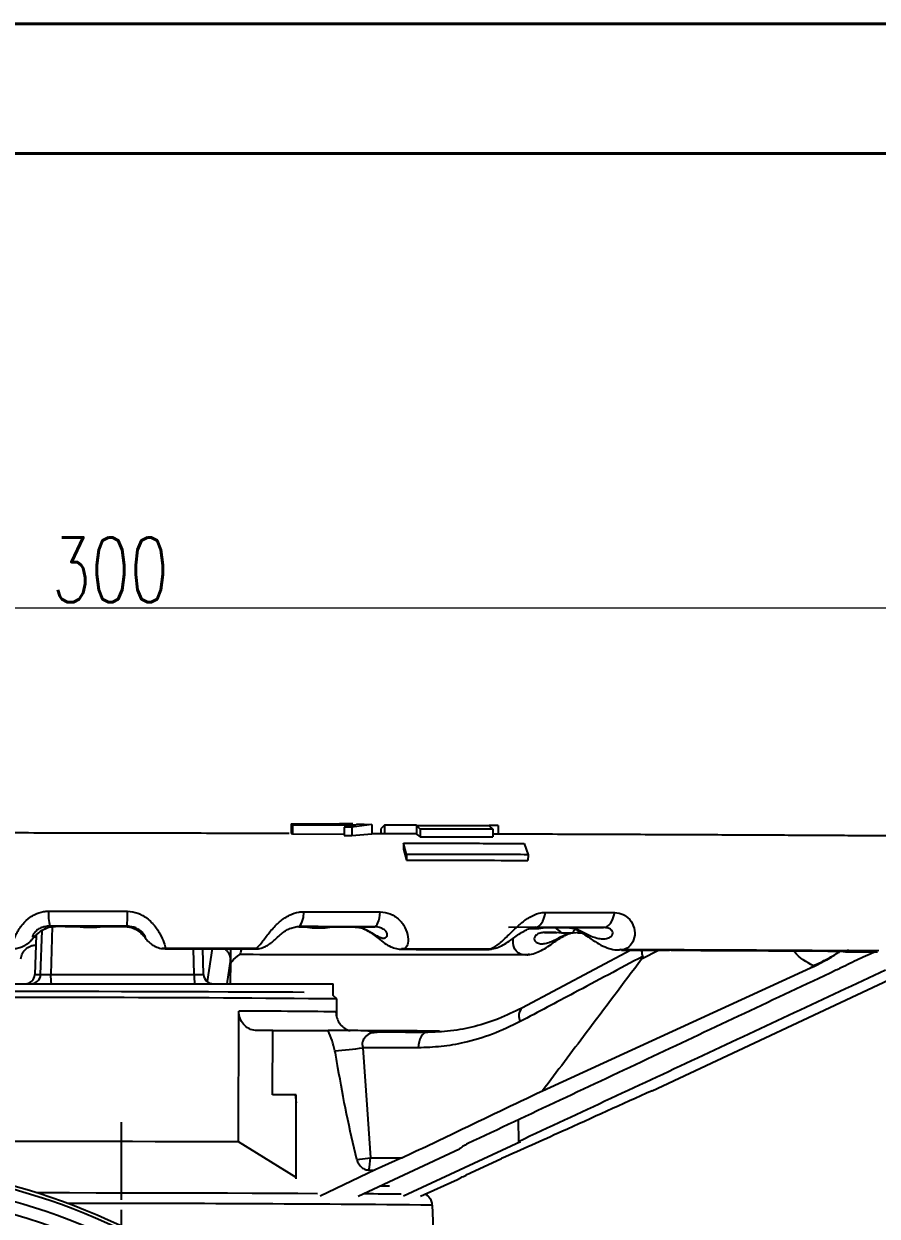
# Model space of a CAD drawing. Header units: millimetres. Extents: x 2462 to 4142, y 835 to 2023.
# Drawn here: x 3054.2 to 3185.8, y 1839.5 to 2023.3 of the extents above; entities that cross this region are included whole.
import ezdxf

# ---------------------------------------------------------------- set-up
doc = ezdxf.new("R2010")
doc.units = ezdxf.units.MM
doc.linetypes.add('AM_ISO08W050', pattern=[18, 12, -1.5, 3, -1.5])
for name, color, linetype, lineweight in [('AM_7', 4, 'AM_ISO08W050', 25), ('标注', 3, 'Continuous', 13), ('粗实线', 7, 'Continuous', 40)]:
    doc.layers.add(name, color=color, linetype=linetype, lineweight=lineweight)
doc.styles.add('SLDTEXTSTYLE1', font='txt.shx', dxfattribs={"width": 0.7, "bigfont": 'gbcbig.shx'})
doc.dimstyles.new('SLDDIMSTYLE12$0', dxfattribs={"dimtxt": 12, "dimasz": 10, "dimexe": 0, "dimexo": 0.0625, "dimgap": 0.875, "dimtad": 1, "dimdec": 1, "dimlfac": 1.8, "dimrnd": 1e-09, "dimzin": 12, "dimdsep": 46, "dimtxsty": 'SLDTEXTSTYLE1', "dimcen": 0.09, "dimdle": 8.16, "dimclrd": 3, "dimclre": 3, "dimadec": 0, "dimazin": 3, "dimtfac": 1, "dimtdec": 1, "dimtofl": 0, "dimtmove": 0, "dimatfit": 3, "dimfxl": 0, "dimfrac": 2, "dimtolj": 1, "dimlwd": 5, "dimlwe": 5, "dimarcsym": 0})

# ---------------------------------------------------------------- blocks, each defined once
blk = doc.blocks.new('*D25')
at = {"layer": 'Defpoints', "color": 0, "transparency": 16777216}
for p in [(3219.05, 1933.25), (2915.99, 1888.01), (3219.05, 1888.01)]:
    blk.add_point(p, dxfattribs=at)
at = {"layer": '标注', "color": 3, "lineweight": 5, "transparency": 16777216}
blk.add_line((2915.99, 1888.08), (2915.99, 1933.25), dxfattribs=at)
at = {"layer": '标注', "color": 3, "linetype": 'Continuous', "lineweight": 5, "transparency": 16777216}
for p, q in [((2925.99, 1933.25), (3209.05, 1933.25)), ((3219.05, 1888.08), (3219.05, 1933.25))]:
    blk.add_line(p, q, dxfattribs=at)
at = {"layer": '标注', "color": 3, "transparency": 16777216}
for points in [[(2925.99, 1934.91), (2925.99, 1931.58), (2915.99, 1933.25)], [(3209.05, 1934.91), (3209.05, 1931.58), (3219.05, 1933.25)]]:
    blk.add_solid(points, dxfattribs=at)
at = {"layer": '标注', "color": 0, "transparency": 16777216, "insert": (3067.52, 1939.12), "char_height": 10, "attachment_point": 5, "style": 'SLDTEXTSTYLE1'}
blk.add_mtext('\\A1;300', dxfattribs=at)
blk = doc.blocks.new('*D26')
at = {"layer": 'Defpoints', "color": 0, "transparency": 16777216}
for p in [(3218.49, 1897.93), (3130.07, 1660.73), (3230.49, 1660.73)]:
    blk.add_point(p, dxfattribs=at)
at = {"layer": '标注', "color": 3, "lineweight": 5, "transparency": 16777216}
blk.add_line((3218.55, 1897.93), (3230.49, 1897.93), dxfattribs=at)
at = {"layer": '标注', "color": 3, "linetype": 'Continuous', "lineweight": 5, "transparency": 16777216}
for p, q in [((3230.49, 1887.93), (3230.49, 1670.73)), ((3130.14, 1660.73), (3230.49, 1660.73))]:
    blk.add_line(p, q, dxfattribs=at)
at = {"layer": '标注', "color": 3, "transparency": 16777216}
for points in [[(3228.82, 1887.93), (3232.15, 1887.93), (3230.49, 1897.93)], [(3228.82, 1670.73), (3232.15, 1670.73), (3230.49, 1660.73)]]:
    blk.add_solid(points, dxfattribs=at)
at = {"layer": '标注', "color": 0, "transparency": 16777216, "insert": (3224.61, 1779.33), "char_height": 10, "attachment_point": 5, "rotation": 90, "style": 'SLDTEXTSTYLE1'}
blk.add_mtext('\\A1;235', dxfattribs=at)

msp = doc.modelspace()

# ---------------------------------------------------------------- linework, layer by layer
at = {"color": 7, "linetype": 'Continuous', "lineweight": 25}
for p, q in [((3095.377, 1899.966), (3095.374, 1898.46)), ((3095.377, 1899.966), (3104.911, 1899.942)), ((3095.62, 1899.769), (3095.377, 1899.966)), ((3095.62, 1899.769), (3095.617, 1898.406)), ((3105.426, 1899.746), (3095.62, 1899.769)), ((3104.902, 1899.944), (3102.896, 1899.992)), ((3102.896, 1899.992), (3104.053, 1899.989)), ((3103.547, 1899.433), (3103.545, 1898.183)), ((3103.547, 1899.433), (3105.426, 1899.746)), ((3104.728, 1899.431), (3103.547, 1899.433)), ((3104.728, 1899.431), (3104.726, 1898.18)), ((3107.844, 1899.849), (3104.728, 1899.431)), ((3104.911, 1899.942), (3104.902, 1899.944)), ((3105.478, 1899.936), (3107.844, 1899.849)), ((3107.844, 1899.849), (3107.841, 1898.419)), ((3109.207, 1899.189), (3109.206, 1898.426)), ((3109.779, 1899.75), (3109.207, 1899.189)), ((3109.779, 1899.75), (3109.777, 1898.424)), ((3114.731, 1899.733), (3109.779, 1899.75)), ((3114.718, 1899.706), (3114.715, 1898.345)), ((3115.287, 1899.162), (3114.718, 1899.706)), ((3114.718, 1899.706), (3125.861, 1899.676)), ((3115.287, 1899.162), (3115.285, 1897.966)), ((3126.495, 1899.135), (3115.287, 1899.162)), ((3125.861, 1899.676), (3126.495, 1899.135)), ((3127.307, 1899.689), (3125.944, 1899.694)), ((3126.495, 1899.135), (3126.493, 1897.931)), ((3127.307, 1899.689), (3127.304, 1898.37)), ((3095.374, 1898.46), (3095.617, 1898.406)), ((3095.617, 1898.406), (3103.545, 1898.385)), ((3103.545, 1898.183), (3104.726, 1898.18)), ((3104.726, 1898.18), (3107.841, 1898.419)), ((3112.728, 1896.971), (3112.727, 1896.046)), ((3113.168, 1895.216), (3112.728, 1896.971)), ((3114.715, 1898.345), (3115.285, 1897.966)), ((3115.285, 1897.966), (3126.493, 1897.931)), ((3131.317, 1896.943), (3131.915, 1895.205)), ((3112.727, 1896.046), (3113.166, 1894.375)), ((3113.168, 1895.216), (3113.166, 1894.375)), ((3131.915, 1895.205), (3131.914, 1894.316)), ((3058.17, 1884.195), (3059.049, 1884.163)), ((3058.559, 1884.116), (3058.312, 1876.742)), ((3062.27, 1884.151), (3063.372, 1884.017)), ((3063.372, 1884.017), (3065.421, 1884.013)), ((3065.421, 1884.013), (3066.524, 1884.143)), ((3069.661, 1884.143), (3070.087, 1884.174)), ((3096.573, 1884.078), (3097.564, 1884.074)), ((3097.564, 1884.074), (3098.64, 1883.939)), ((3100.63, 1883.933), (3101.704, 1884.063)), ((3105.225, 1884.06), (3108.219, 1884.084)), ((3133.119, 1884.007), (3128.908, 1883.987)), ((3056.088, 1882.809), (3055.868, 1876.74)), ((3056.09, 1882.81), (3055.869, 1876.742)), ((3056.754, 1876.742), (3056.981, 1883.521)), ((3098.64, 1883.939), (3100.63, 1883.933)), ((3132.174, 1883.835), (3133.58, 1883.83)), ((3133.58, 1883.83), (3134.551, 1883.96)), ((3134.441, 1883.209), (3136.354, 1883.194)), ((3137.148, 1883.083), (3136.197, 1883.216)), ((3138.898, 1883.083), (3137.148, 1883.083)), ((3138.218, 1883.953), (3143.575, 1883.969)), ((3139.843, 1883.216), (3138.898, 1883.083)), ((3139.546, 1883.173), (3140.232, 1883.173)), ((3075.572, 1880.786), (3075.986, 1880.756)), ((3075.987, 1880.764), (3075.572, 1880.786)), ((3075.986, 1880.756), (3075.941, 1880.748)), ((3089.953, 1880.733), (3075.987, 1880.764)), ((3080.452, 1876.742), (3080.309, 1880.698)), ((3081.891, 1876.74), (3081.748, 1880.695)), ((3082.467, 1875.631), (3083.242, 1880.748)), ((3086.063, 1880.685), (3086.042, 1878.67)), ((3089.776, 1880.717), (3089.936, 1880.724)), ((3089.936, 1880.724), (3090.361, 1880.753)), ((3090.361, 1880.753), (3089.953, 1880.733)), ((3112.398, 1880.695), (3112.792, 1880.662)), ((3112.815, 1880.671), (3112.398, 1880.695)), ((3112.792, 1880.662), (3112.508, 1880.656)), ((3112.792, 1880.662), (3125.865, 1880.62)), ((3125.905, 1880.629), (3112.815, 1880.671)), ((3125.485, 1880.615), (3125.865, 1880.62)), ((3125.865, 1880.62), (3126.296, 1880.652)), ((3126.296, 1880.652), (3125.905, 1880.629)), ((3147.754, 1880.495), (3130.965, 1871.563)), ((3146.485, 1880.542), (3145.999, 1880.539)), ((3146.13, 1880.58), (3146.485, 1880.542)), ((3146.536, 1880.552), (3146.13, 1880.58)), ((3152.162, 1880.486), (3149.44, 1879.099)), ((3180.109, 1880.344), (3180.498, 1880.253)), ((3180.498, 1880.253), (3180.594, 1880.37)), ((3181.363, 1880.413), (3181.288, 1880.291)), ((3186.017, 1880.384), (3181.363, 1880.413)), ((3086.034, 1879.088), (3085.468, 1875.294)), ((3086.042, 1878.67), (3085.968, 1875.294)), ((3131.532, 1879.76), (3132.122, 1879.827)), ((3181.288, 1880.291), (3185.772, 1880.258)), ((3055.869, 1876.742), (3056.754, 1876.742)), ((3058.312, 1876.742), (3080.452, 1876.742)), ((3134.163, 1858.822), (3175.477, 1877.75)), ((3151.048, 1858.809), (3191.437, 1877.756)), ((3175.478, 1877.75), (3175.943, 1878.087)), ((3175.478, 1877.75), (3175.999, 1877.989)), ((3035.88, 1875.294), (3070.201, 1875.294)), ((3070.201, 1875.294), (3101.88, 1875.294)), ((3101.88, 1873.507), (3101.88, 1875.294)), ((3102.422, 1872.963), (3101.873, 1873.514)), ((3102.417, 1870.231), (3102.422, 1872.963)), ((3087.269, 1850.917), (3087.307, 1871.082)), ((3092.556, 1868.081), (3090.152, 1868.081)), ((3092.538, 1858.2), (3092.556, 1868.081)), ((3092.556, 1868.081), (3101.09, 1868.084)), ((3108.152, 1867.795), (3108.043, 1867.883)), ((3108.636, 1867.839), (3108.157, 1867.75)), ((3113.004, 1867.84), (3108.626, 1867.839)), ((3113.018, 1867.84), (3116.461, 1867.842)), ((3114.976, 1865.434), (3106.465, 1865.431)), ((3096.175, 1858.201), (3092.538, 1858.2)), ((3096.014, 1858.199), (3096.173, 1856.95)), ((3096.151, 1845.209), (3096.175, 1858.201)), ((3130.399, 1854.313), (3130.432, 1850.957)), ((3096.151, 1845.414), (3087.269, 1850.917)), ((3130.767, 1850.958), (3112.723, 1842.566)), ((3130.432, 1850.957), (3130.767, 1850.958)), ((3105.737, 1842.545), (3121.341, 1849.838)), ((3107.619, 1848.455), (3112.45, 1848.456)), ((3112.45, 1848.456), (3108.328, 1846.596)), ((3123.042, 1846.145), (3127.852, 1848.346)), ((3108.328, 1846.596), (3099.88, 1842.538)), ((3107.393, 1846.591), (3108.328, 1846.596)), ((3115.345, 1842.585), (3121.055, 1845.122)), ((3116.176, 1842.799), (3116.025, 1842.887)), ((3117.419, 1836.267), (3117.171, 1841.169))]:
    msp.add_line(p, q, dxfattribs=at)
at = {"color": 7, "linetype": 'Continuous', "lineweight": 25, "flags": 128}
for points in [[(3057.965, 1886.499), (3059.486, 1886.497), (3061.009, 1886.494), (3062.532, 1886.491), (3064.055, 1886.489), (3065.579, 1886.486), (3067.103, 1886.483), (3068.627, 1886.48), (3070.15, 1886.477)], [(3097.3, 1886.417), (3098.792, 1886.413), (3100.281, 1886.409), (3101.767, 1886.405), (3103.25, 1886.402), (3104.728, 1886.398), (3106.203, 1886.394), (3107.674, 1886.39), (3109.141, 1886.386)], [(3108.219, 1884.084), (3108.367, 1884.126), (3108.511, 1884.248), (3108.649, 1884.447), (3108.778, 1884.718), (3108.893, 1885.056), (3108.994, 1885.453), (3109.077, 1885.899), (3109.141, 1886.386)], [(3133.119, 1884.007), (3133.357, 1884.049), (3133.59, 1884.17), (3133.812, 1884.369), (3134.018, 1884.64), (3134.204, 1884.978), (3134.366, 1885.374), (3134.5, 1885.821), (3134.602, 1886.307)], [(3134.602, 1886.307), (3135.964, 1886.302), (3137.318, 1886.297), (3138.666, 1886.292), (3140.007, 1886.288), (3141.34, 1886.283), (3142.665, 1886.278), (3143.983, 1886.273), (3145.293, 1886.268)], [(3143.575, 1883.969), (3143.85, 1884.011), (3144.12, 1884.132), (3144.377, 1884.331), (3144.617, 1884.602), (3144.832, 1884.939), (3145.02, 1885.336), (3145.174, 1885.782), (3145.293, 1886.268)], [(3070.087, 1884.174), (3068.597, 1884.177), (3067.107, 1884.18), (3065.616, 1884.182), (3064.126, 1884.185), (3062.636, 1884.188), (3061.147, 1884.19), (3059.658, 1884.193), (3058.17, 1884.195)], [(3066.524, 1884.143), (3065.992, 1884.144), (3065.46, 1884.145), (3064.929, 1884.146), (3064.397, 1884.147), (3063.865, 1884.148), (3063.333, 1884.149), (3062.801, 1884.15), (3062.27, 1884.151)], [(3108.219, 1884.084), (3106.785, 1884.088), (3105.346, 1884.092), (3103.903, 1884.096), (3102.457, 1884.1), (3101.008, 1884.104), (3099.554, 1884.108), (3098.098, 1884.111), (3096.638, 1884.115)], [(3101.704, 1884.063), (3101.188, 1884.065), (3100.672, 1884.066), (3100.155, 1884.067), (3099.638, 1884.069), (3099.12, 1884.07), (3098.602, 1884.072), (3098.083, 1884.073), (3097.564, 1884.074)], [(3143.575, 1883.969), (3142.293, 1883.974), (3141.005, 1883.979), (3139.708, 1883.984), (3138.405, 1883.989), (3137.094, 1883.993), (3135.776, 1883.998), (3134.451, 1884.003), (3133.119, 1884.007)], [(3134.551, 1883.96), (3134.086, 1883.961), (3133.621, 1883.963), (3133.155, 1883.965), (3132.702, 1883.966)], [(3052.289, 1874.152), (3055.493, 1874.151), (3058.823, 1874.148), (3062.245, 1874.144), (3065.722, 1874.138), (3069.218, 1874.132), (3072.695, 1874.124), (3076.117, 1874.115), (3079.447, 1874.106), (3082.651, 1874.095), (3085.693, 1874.084), (3088.542, 1874.072), (3091.168, 1874.06), (3093.543, 1874.048), (3095.641, 1874.035), (3097.402, 1874.022)], [(3116.461, 1867.842), (3116.182, 1867.798), (3115.914, 1867.664), (3115.664, 1867.445), (3115.443, 1867.149), (3115.258, 1866.786), (3115.115, 1866.369), (3115.02, 1865.913), (3114.976, 1865.434)], [(3106.465, 1865.431), (3107.111, 1855.924), (3107.619, 1848.455)], [(3087.269, 1850.917), (3084.278, 1850.929), (3081.117, 1850.939), (3077.817, 1850.949), (3074.413, 1850.959), (3070.937, 1850.967), (3067.426, 1850.974), (3063.916, 1850.98), (3060.44, 1850.985), (3057.036, 1850.989), (3053.736, 1850.991), (3050.575, 1850.992), (3047.584, 1850.992)], [(3110.543, 1844.094), (3109.573, 1844.103), (3109.234, 1844.106)], [(3099.46, 1842.946), (3096.409, 1842.959), (3092.98, 1842.973), (3089.366, 1842.986), (3085.594, 1842.998), (3081.691, 1843.01), (3077.685, 1843.021), (3073.606, 1843.031), (3069.481, 1843.04), (3065.342, 1843.047), (3061.217, 1843.054), (3057.138, 1843.059), (3056.188, 1843.06)]]:
    msp.add_lwpolyline(points, dxfattribs=at)
at = {"color": 7, "linetype": 'Continuous', "lineweight": 25}
msp.add_circle((3026.511, 1748.766), 94.663, dxfattribs=at)
for centre, radius, start, end in [((3065.935, 1886.049), 7.982, 176.76355, 193.42354), ((3042.297, 1886.088), 27.856, 356.06086, 0.80138), ((3094.25, 1886.047), 3.072, 321.03143, 6.91894), ((3054.371, 1876.793), 1.499, 270.02192, 358.02403), ((3055.256, 1876.793), 1.499, 270.02192, 358.02403), ((3067.284, 1876.389), 8.979, 177.74692, 187.00238), ((3089.424, 1876.389), 8.979, 177.74692, 187.00238), ((3083.389, 1876.793), 1.499, 181.97597, 269.97808), ((3179.43, 1880.023), 3.988, 209.04424, 210.66078), ((3059.199, -2527.731), 4400.906, 89.437263, 90.347418), ((3132.348, 1870.336), 1.849, 138.45613, 207.97474), ((3086.433, 728.91), 1142.172, 89.203715, 89.956193), ((3108.638, 1871.914), 4.075, 250.60969, 269.96181), ((3096.337, -462.423), 2330.519, 89.460601, 89.73084), ((3099.033, 1914.927), 50.051, 273.57015, 278.53937), ((3096.575, 1848.846), 11.051, 348.22878, 357.97233), ((3026.508, 1748.76), 98.358, 9.97103, 80.17554), ((3026.49, 1748.728), 98.897, 9.98805, 80.15852), ((3026.511, 1748.765), 96.56, 9.97103, 80.17554), ((3095.988, 20.725), 1822.214, 89.484548, 89.665459), ((3066.118, -3101.466), 4942.899, 89.408205, 90.060005)]:
    msp.add_arc(centre, radius, start, end, dxfattribs=at)
for centre, major_axis, ratio, start_param, end_param in [((3058.256, 1876.794), (1.503, 0.05), 0.0360849, 3.1792312, 4.7488095), ((3080.388, 1876.794), (1.503, -0.055), 0.033278, 4.7560801, 6.3256584)]:
    msp.add_ellipse(centre, major_axis=major_axis, ratio=ratio, start_param=start_param, end_param=end_param, dxfattribs=at)
for points, knots in [([(3064.264, 1898.53), (3063.086, 1898.532), (3059.672, 1898.538), (3054.029, 1898.547), (3047.36, 1898.557), (3040.946, 1898.566), (3036.792, 1898.571), (3034.823, 1898.573)], [0, 0, 0, 0, 0.118831, 0.3446699, 0.5705243, 0.7963793, 1, 1, 1, 1]), ([(3095.078, 1898.463), (3093.607, 1898.467), (3089.94, 1898.476), (3084.014, 1898.49), (3077.327, 1898.504), (3070.736, 1898.518), (3066.381, 1898.526), (3064.264, 1898.53)], [0, 0, 0, 0, 0.1450701, 0.3617448, 0.5784187, 0.795092, 1, 1, 1, 1]), ([(3114.715, 1898.41), (3113.232, 1898.414), (3110.964, 1898.421), (3108.644, 1898.427), (3107.841, 1898.43)], [0, 0, 0, 0, 0.6536508, 1, 1, 1, 1]), ([(3112.728, 1896.971), (3115.881, 1896.966), (3122.2, 1896.956), (3128.273, 1896.948), (3131.317, 1896.943)], [0, 0, 0, 0, 0.4988697, 1, 1, 1, 1]), ([(3218.485, 1885.705), (3218.639, 1886.147), (3218.967, 1887.09), (3219.138, 1888.655), (3219.041, 1890.28), (3218.649, 1891.827), (3218.04, 1893.193), (3217.266, 1894.369), (3216.38, 1895.349), (3215.433, 1896.135), (3214.479, 1896.733), (3213.582, 1897.155), (3212.803, 1897.428), (3212.174, 1897.592), (3211.692, 1897.687), (3211.317, 1897.743), (3211.006, 1897.778), (3210.721, 1897.803), (3210.407, 1897.823), (3209.943, 1897.844), (3209.226, 1897.865), (3208.092, 1897.89), (3206.672, 1897.914), (3204.924, 1897.939), (3202.893, 1897.963), (3200.573, 1897.988), (3197.964, 1898.012), (3195.07, 1898.037), (3191.896, 1898.061), (3188.45, 1898.086), (3184.737, 1898.111), (3180.765, 1898.135), (3176.544, 1898.16), (3172.083, 1898.184), (3167.39, 1898.208), (3162.477, 1898.232), (3157.354, 1898.255), (3152.033, 1898.278), (3146.525, 1898.3), (3140.844, 1898.322), (3134.993, 1898.344), (3130.204, 1898.361), (3127.325, 1898.37), (3126.493, 1898.373)], [0, 0, 0, 0, 0.0079196, 0.0168724, 0.0264298, 0.0353607, 0.0437515, 0.0516648, 0.0591206, 0.0661069, 0.072571, 0.0783858, 0.083384, 0.087719, 0.0919955, 0.096824, 0.1029102, 0.111382, 0.1241644, 0.1458179, 0.1859723, 0.2234477, 0.263159, 0.3018342, 0.3401259, 0.3782445, 0.4162719, 0.4542465, 0.4921881, 0.5301082, 0.5680135, 0.6059082, 0.6437954, 0.6816768, 0.7195538, 0.7574275, 0.7952986, 0.8331675, 0.8710346, 0.9089005, 0.9467651, 0.9846289, 1, 1, 1, 1]), ([(3131.915, 1895.205), (3128.86, 1895.206), (3122.735, 1895.209), (3116.362, 1895.214), (3113.168, 1895.216)], [0, 0, 0, 0, 0.4988716, 1, 1, 1, 1]), ([(3113.166, 1894.375), (3115.978, 1894.367), (3121.612, 1894.35), (3127.81, 1894.33), (3131.21, 1894.318), (3131.914, 1894.316)], [0, 0, 0, 0, 0.4414631, 0.8844877, 1, 1, 1, 1]), ([(3052.457, 1880.807), (3052.446, 1880.841), (3052.4, 1880.988), (3052.474, 1881.625), (3052.945, 1882.951), (3053.85, 1884.402), (3054.907, 1885.423), (3056.002, 1886.098), (3056.972, 1886.45), (3057.713, 1886.487), (3057.965, 1886.499)], [0, 0, 0, 0, 0.0583818, 0.2513124, 0.4459339, 0.6213853, 0.7572406, 0.8241965, 0.9402186, 1, 1, 1, 1]), ([(3070.15, 1886.477), (3070.696, 1886.419), (3071.442, 1886.34), (3072.737, 1885.752), (3073.545, 1885.119), (3074.503, 1884.082), (3075.278, 1882.909), (3075.831, 1881.583), (3075.985, 1880.945), (3075.987, 1880.798), (3075.987, 1880.764)], [0, 0, 0, 0, 0.1284602, 0.1757059, 0.3417905, 0.3781882, 0.5537653, 0.7485262, 0.941595, 1, 1, 1, 1]), ([(3089.953, 1880.733), (3090.006, 1880.767), (3090.234, 1880.913), (3090.774, 1881.55), (3091.739, 1882.874), (3092.962, 1884.324), (3094.163, 1885.344), (3095.327, 1886.017), (3096.319, 1886.368), (3097.051, 1886.405), (3097.3, 1886.417)], [0, 0, 0, 0, 0.0586686, 0.2515405, 0.4461027, 0.6215007, 0.7573146, 0.82425, 0.9402369, 1, 1, 1, 1]), ([(3109.141, 1886.386), (3109.66, 1886.327), (3110.369, 1886.247), (3111.545, 1885.659), (3112.233, 1885.025), (3112.965, 1883.988), (3113.442, 1882.815), (3113.473, 1881.49), (3113.153, 1880.851), (3112.88, 1880.705), (3112.815, 1880.671)], [0, 0, 0, 0, 0.128291, 0.1754745, 0.3413402, 0.37769, 0.5530357, 0.7475399, 0.9403543, 1, 1, 1, 1]), ([(3125.905, 1880.629), (3126.022, 1880.663), (3126.512, 1880.808), (3127.486, 1881.446), (3128.879, 1882.769), (3130.337, 1884.217), (3131.6, 1885.236), (3132.754, 1885.908), (3133.7, 1886.259), (3134.373, 1886.294), (3134.602, 1886.307)], [0, 0, 0, 0, 0.0604604, 0.2529652, 0.4471572, 0.6222214, 0.7577767, 0.8245847, 0.9403506, 1, 1, 1, 1]), ([(3145.293, 1886.268), (3145.749, 1886.209), (3146.374, 1886.129), (3147.349, 1885.54), (3147.871, 1884.907), (3148.327, 1883.869), (3148.473, 1882.697), (3147.979, 1881.373), (3147.203, 1880.731), (3146.667, 1880.587), (3146.536, 1880.552)], [0, 0, 0, 0, 0.1279255, 0.1749745, 0.3403676, 0.376614, 0.5514599, 0.7454096, 0.9376744, 1, 1, 1, 1]), ([(3058.17, 1884.195), (3057.894, 1884.178), (3057.537, 1884.156), (3056.97, 1883.995), (3056.579, 1883.819), (3056.1, 1883.501), (3055.713, 1883.103), (3055.512, 1882.715), (3055.487, 1882.48), (3055.596, 1882.438), (3055.821, 1882.599), (3056.171, 1882.928), (3056.674, 1883.357), (3057.361, 1883.788), (3058.183, 1884.105), (3058.771, 1884.144), (3059.049, 1884.163)], [0, 0, 0, 0, 0.0591789, 0.0764013, 0.131686, 0.1593115, 0.2338143, 0.3262958, 0.4271986, 0.5353949, 0.6422062, 0.7354347, 0.8101881, 0.8743348, 0.940313, 1, 1, 1, 1]), ([(3057.446, 1883.778), (3057.591, 1883.847), (3057.972, 1884.028), (3058.543, 1884.165), (3058.932, 1884.142), (3059.05, 1884.135)], [0, 0, 0, 0, 0.2997029, 0.7866902, 1, 1, 1, 1]), ([(3059.049, 1884.163), (3059.052, 1884.163), (3059.664, 1884.16), (3060.664, 1884.155), (3061.861, 1884.152), (3062.27, 1884.151)], [0, 0, 0, 0, 0.0030374, 0.6601184, 1, 1, 1, 1]), ([(3066.524, 1884.143), (3066.927, 1884.143), (3068.108, 1884.142), (3069.072, 1884.143), (3069.658, 1884.143), (3069.661, 1884.143)], [0, 0, 0, 0, 0.33982262, 0.99696233, 1, 1, 1, 1]), ([(3069.653, 1884.136), (3069.952, 1884.117), (3070.531, 1884.081), (3071.316, 1883.768), (3071.982, 1883.342), (3072.485, 1882.867), (3072.78, 1882.513), (3073.007, 1882.228), (3073.194, 1881.997), (3073.518, 1881.656), (3073.998, 1881.266), (3074.682, 1880.918), (3075.362, 1880.715), (3075.799, 1880.731), (3075.941, 1880.737)], [0, 0, 0, 0, 0.0930102, 0.1795909, 0.2664312, 0.3784238, 0.5097513, 0.5962326, 0.6642583, 0.7125716, 0.7820943, 0.8634337, 0.955366, 1, 1, 1, 1]), ([(3069.661, 1884.143), (3069.939, 1884.124), (3070.521, 1884.084), (3071.059, 1883.871), (3071.545, 1883.627), (3071.997, 1883.329), (3072.457, 1882.899), (3072.751, 1882.568), (3072.91, 1882.407), (3072.953, 1882.449), (3072.866, 1882.684), (3072.611, 1883.072), (3072.131, 1883.537), (3071.573, 1883.851), (3071.125, 1884.029), (3070.89, 1884.063), (3070.767, 1884.08)], [0, 0, 0, 0, 0.0628094, 0.1313685, 0.1322552, 0.1997573, 0.2784209, 0.3765284, 0.4889334, 0.602799, 0.7089907, 0.8063204, 0.8847292, 0.9463712, 0.9719419, 1, 1, 1, 1]), ([(3070.767, 1884.08), (3070.61, 1884.118), (3070.387, 1884.171), (3070.155, 1884.173), (3070.087, 1884.174)], [0, 0, 0, 0, 0.7074896, 1, 1, 1, 1]), ([(3089.78, 1880.694), (3089.843, 1880.689), (3090.176, 1880.66), (3090.753, 1880.79), (3091.45, 1881.041), (3092.047, 1881.398), (3092.536, 1881.783), (3093.043, 1882.244), (3093.578, 1882.757), (3094.272, 1883.316), (3094.992, 1883.746), (3095.751, 1884.021), (3096.317, 1884.136), (3096.593, 1884.107), (3096.631, 1884.103)], [0, 0, 0, 0, 0.0206795, 0.1103118, 0.1951892, 0.2803203, 0.37057, 0.4691632, 0.6207089, 0.7274947, 0.8178604, 0.8986542, 0.9862916, 1, 1, 1, 1]), ([(3101.704, 1884.063), (3102.125, 1884.063), (3103.362, 1884.06), (3104.509, 1884.06), (3105.222, 1884.06), (3105.225, 1884.06)], [0, 0, 0, 0, 0.33934578, 0.99696013, 1, 1, 1, 1]), ([(3105.225, 1884.06), (3105.498, 1884.04), (3106.068, 1884), (3106.633, 1883.786), (3107.171, 1883.542), (3107.708, 1883.243), (3108.385, 1882.813), (3108.982, 1882.481), (3109.505, 1882.319), (3109.927, 1882.359), (3110.203, 1882.593), (3110.261, 1882.982), (3110.014, 1883.444), (3109.579, 1883.765), (3109.059, 1883.985), (3108.627, 1884.076), (3108.284, 1884.083), (3108.219, 1884.084)], [0, 0, 0, 0, 0.0596881, 0.1248402, 0.1256828, 0.1898305, 0.2645849, 0.3578169, 0.4646359, 0.5728428, 0.6737571, 0.7662498, 0.840762, 0.8993405, 0.9236404, 0.9854634, 1, 1, 1, 1]), ([(3105.267, 1884.034), (3105.429, 1884.034), (3105.827, 1884.035), (3106.521, 1883.819), (3107.29, 1883.435), (3108.068, 1882.899), (3108.898, 1882.228), (3109.731, 1881.563), (3110.655, 1881.026), (3111.579, 1880.683), (3112.203, 1880.645), (3112.505, 1880.627)], [0, 0, 0, 0, 0.0619101, 0.1510559, 0.2386864, 0.335999, 0.4660705, 0.6427406, 0.7832141, 0.8948668, 1, 1, 1, 1]), ([(3126.411, 1880.692), (3126.569, 1880.719), (3127.07, 1880.804), (3127.86, 1881.156), (3128.83, 1881.716), (3129.747, 1882.388), (3130.661, 1883.049), (3131.455, 1883.537), (3132.165, 1883.852), (3132.725, 1883.995), (3132.987, 1883.993), (3133.103, 1883.992)], [0, 0, 0, 0, 0.0630071, 0.1992671, 0.3474644, 0.5290836, 0.6527665, 0.7579838, 0.8478288, 0.9324812, 1, 1, 1, 1]), ([(3052.544, 1880.753), (3052.551, 1880.752), (3052.826, 1880.718), (3053.347, 1880.827), (3054.035, 1881.047), (3054.589, 1881.365), (3055.003, 1881.691), (3055.308, 1881.984), (3055.633, 1882.33), (3055.976, 1882.717), (3056.501, 1883.2), (3057, 1883.59), (3057.362, 1883.742), (3057.446, 1883.778)], [0, 0, 0, 0, 0.0030537, 0.1087852, 0.2046791, 0.2923967, 0.3693117, 0.4447578, 0.5418397, 0.7076295, 0.8426958, 0.9632761, 1, 1, 1, 1]), ([(3131.433, 1879.754), (3131.285, 1879.76), (3130.752, 1879.78), (3130.039, 1880.279), (3129.539, 1881.265), (3129.634, 1882.061), (3129.666, 1882.333)], [0, 0, 0, 0, 0.136464, 0.490488, 0.8258941, 1, 1, 1, 1]), ([(3131.736, 1879.786), (3131.811, 1879.786), (3132.234, 1879.787), (3132.991, 1880.003), (3133.99, 1880.415), (3134.976, 1881.015), (3135.909, 1881.678), (3136.799, 1882.303), (3137.575, 1882.757), (3138.152, 1883.014), (3138.406, 1883.067), (3138.479, 1883.083)], [0, 0, 0, 0, 0.0295699, 0.1675427, 0.3152548, 0.4769519, 0.6434489, 0.7660264, 0.8709121, 0.9627209, 1, 1, 1, 1]), ([(3134.441, 1883.209), (3134.207, 1883.19), (3133.718, 1883.151), (3133.34, 1882.938), (3133.052, 1882.693), (3132.853, 1882.393), (3132.902, 1881.959), (3133.251, 1881.62), (3133.824, 1881.449), (3134.525, 1881.481), (3135.295, 1881.706), (3136.103, 1882.086), (3136.943, 1882.545), (3137.62, 1882.855), (3138.102, 1883.032), (3138.322, 1883.065), (3138.439, 1883.083)], [0, 0, 0, 0, 0.0627693, 0.1312846, 0.1321694, 0.1996286, 0.2782425, 0.3762855, 0.4886131, 0.6023973, 0.7085113, 0.8057693, 0.8841199, 0.9457163, 0.9712703, 1, 1, 1, 1]), ([(3136.197, 1883.216), (3135.914, 1883.216), (3135.08, 1883.214), (3134.666, 1883.211), (3134.442, 1883.209), (3134.441, 1883.209)], [0, 0, 0, 0, 0.33895499, 0.99695831, 1, 1, 1, 1]), ([(3134.551, 1883.96), (3134.962, 1883.959), (3136.17, 1883.955), (3137.422, 1883.954), (3138.214, 1883.953), (3138.218, 1883.953)], [0, 0, 0, 0, 0.3389039, 0.9969581, 1, 1, 1, 1]), ([(3136.115, 1883.956), (3136.388, 1883.745), (3136.749, 1883.466), (3137.069, 1883.158), (3137.148, 1883.083)], [0, 0, 0, 0, 0.7546319, 1, 1, 1, 1]), ([(3138.218, 1883.953), (3138.466, 1883.933), (3138.985, 1883.892), (3139.539, 1883.678), (3140.093, 1883.433), (3140.678, 1883.134), (3141.525, 1882.703), (3142.385, 1882.37), (3143.235, 1882.206), (3144.009, 1882.246), (3144.628, 1882.479), (3144.995, 1882.867), (3144.999, 1883.329), (3144.714, 1883.65), (3144.308, 1883.87), (3143.939, 1883.961), (3143.633, 1883.968), (3143.575, 1883.969)], [0, 0, 0, 0, 0.0596883, 0.1248406, 0.1256831, 0.189831, 0.2645857, 0.3578179, 0.4646369, 0.5728437, 0.6737578, 0.7662502, 0.8407621, 0.8993405, 0.9236405, 0.9854634, 1, 1, 1, 1]), ([(3138.294, 1883.94), (3138.419, 1883.932), (3138.682, 1883.915), (3139.256, 1883.717), (3139.96, 1883.349), (3140.783, 1882.809), (3141.755, 1882.119), (3142.858, 1881.398), (3144.051, 1880.844), (3145.116, 1880.533), (3145.761, 1880.534), (3146, 1880.534)], [0, 0, 0, 0, 0.0742354, 0.1562386, 0.2386719, 0.3331128, 0.4578086, 0.6166816, 0.7785183, 0.917899, 1, 1, 1, 1]), ([(3138.898, 1883.083), (3138.913, 1883.159), (3138.957, 1883.383), (3139.095, 1883.586), (3139.187, 1883.721)], [0, 0, 0, 0, 0.3379131, 1, 1, 1, 1]), ([(3053.722, 1879.146), (3053.779, 1879.433), (3053.866, 1879.874), (3054.218, 1880.39), (3054.672, 1880.841), (3055.298, 1881.194), (3055.828, 1881.267), (3056.033, 1881.295)], [0, 0, 0, 0, 0.26378762, 0.40598781, 0.55150775, 0.82666039, 1, 1, 1, 1]), ([(3075.941, 1880.707), (3077.684, 1880.703), (3081.66, 1880.695), (3086.276, 1880.685), (3089.128, 1880.678), (3089.776, 1880.676)], [0, 0, 0, 0, 0.37641, 0.8584938, 1, 1, 1, 1]), ([(3075.986, 1880.756), (3080.297, 1880.746), (3084.963, 1880.736), (3089.585, 1880.725), (3089.936, 1880.724)], [0, 0, 0, 0, 0.923903, 1, 1, 1, 1]), ([(3085.016, 1880.744), (3085.062, 1880.721), (3085.262, 1880.621), (3085.513, 1880.326), (3085.881, 1879.82), (3085.974, 1879.376), (3086.034, 1879.088)], [0, 0, 0, 0, 0.0730912, 0.3176588, 0.5566505, 1, 1, 1, 1]), ([(3087.42, 1879.793), (3087.494, 1879.82), (3087.6, 1879.858), (3087.727, 1880.486), (3087.766, 1880.681)], [0, 0, 0, 0, 0.6884229, 1, 1, 1, 1]), ([(3112.508, 1880.616), (3112.97, 1880.615), (3115.568, 1880.607), (3119.912, 1880.594), (3123.725, 1880.582), (3125.485, 1880.576)], [0, 0, 0, 0, 0.1044748, 0.58657618, 1, 1, 1, 1]), ([(3125.503, 1880.603), (3125.649, 1880.594), (3125.962, 1880.577), (3126.254, 1880.651), (3126.411, 1880.692)], [0, 0, 0, 0, 0.4645871, 1, 1, 1, 1]), ([(3146.331, 1880.501), (3147.44, 1880.496), (3149.972, 1880.486), (3152.382, 1880.476), (3153.735, 1880.47)], [0, 0, 0, 0, 0.4381564, 1, 1, 1, 1]), ([(3146.485, 1880.542), (3148.711, 1880.533), (3153.17, 1880.514), (3159.726, 1880.484), (3166.182, 1880.452), (3173.366, 1880.414), (3177.923, 1880.386), (3180.594, 1880.37)], [0, 0, 0, 0, 0.173261, 0.3470785, 0.5376909, 0.7290451, 1, 1, 1, 1]), ([(3180.739, 1880.381), (3178.097, 1880.397), (3172.791, 1880.429), (3163.838, 1880.475), (3155.062, 1880.516), (3149.105, 1880.541), (3146.536, 1880.552)], [0, 0, 0, 0, 0.26737362, 0.53681415, 0.80020865, 1, 1, 1, 1]), ([(3149.416, 1880.54), (3149.416, 1880.477), (3149.416, 1880.173), (3149.519, 1879.808), (3149.601, 1879.518)], [0, 0, 0, 0, 0.205222, 1, 1, 1, 1]), ([(3180.109, 1880.344), (3177.972, 1880.357), (3173.687, 1880.382), (3166.699, 1880.418), (3159.435, 1880.454), (3154.344, 1880.476), (3151.793, 1880.487)], [0, 0, 0, 0, 0.25694587, 0.51521192, 0.75705625, 1, 1, 1, 1]), ([(3153.973, 1880.477), (3155.726, 1880.47), (3159.835, 1880.452), (3165.875, 1880.422), (3172.991, 1880.385), (3177.483, 1880.359), (3180.09, 1880.343)], [0, 0, 0, 0, 0.1797979, 0.4215745, 0.6642997, 1, 1, 1, 1]), ([(3175.943, 1878.087), (3174.854, 1878.649), (3173.705, 1879.242), (3172.931, 1880.328), (3172.89, 1880.385)], [0, 0, 0, 0, 0.9471871, 1, 1, 1, 1]), ([(3175.943, 1878.087), (3176.574, 1878.387), (3177.885, 1879.012), (3179.151, 1879.731), (3179.85, 1880.196), (3180.072, 1880.344)], [0, 0, 0, 0, 0.3877953, 0.80600492, 1, 1, 1, 1]), ([(3175.999, 1877.989), (3176.787, 1878.382), (3178.395, 1879.183), (3179.518, 1879.952), (3180.09, 1880.343)], [0, 0, 0, 0, 0.4901607, 1, 1, 1, 1]), ([(3180.594, 1880.37), (3180.484, 1880.363), (3180.317, 1880.351), (3180.162, 1880.346), (3180.109, 1880.344)], [0, 0, 0, 0, 0.6605931, 1, 1, 1, 1]), ([(3181.363, 1880.413), (3181.303, 1880.412), (3181.183, 1880.411), (3180.953, 1880.397), (3180.802, 1880.386), (3180.739, 1880.381)], [0, 0, 0, 0, 0.3691787, 0.740813, 1, 1, 1, 1]), ([(3180.739, 1880.381), (3180.82, 1880.359), (3181.022, 1880.306), (3181.188, 1880.296), (3181.288, 1880.291)], [0, 0, 0, 0, 0.3975094, 1, 1, 1, 1]), ([(3185.74, 1880.307), (3185.251, 1880.114), (3184.264, 1879.723), (3183.394, 1879.314), (3182.954, 1879.107)], [0, 0, 0, 0, 0.49452539, 1, 1, 1, 1]), ([(3086.034, 1878.269), (3086.097, 1878.449), (3086.283, 1878.98), (3086.993, 1879.475), (3087.462, 1879.801)], [0, 0, 0, 0, 0.339579, 1, 1, 1, 1]), ([(3086.042, 1878.67), (3086.044, 1878.746), (3086.045, 1878.848), (3086.041, 1878.989), (3086.038, 1879.05), (3086.035, 1879.076), (3086.034, 1879.088)], [0, 0, 0, 0, 0.61962747, 0.82941185, 0.91750655, 1, 1, 1, 1]), ([(3131.433, 1879.754), (3127.215, 1879.756), (3119.41, 1879.759), (3107.44, 1879.769), (3096.973, 1879.78), (3090.23, 1879.789), (3087.42, 1879.793)], [0, 0, 0, 0, 0.3013033, 0.5575817, 0.8156395, 1, 1, 1, 1]), ([(3149.601, 1879.518), (3146.077, 1877.641), (3139.783, 1874.289), (3133.486, 1870.942), (3130.715, 1869.469)], [0, 0, 0, 0, 0.56, 1, 1, 1, 1]), ([(3132.122, 1879.827), (3131.918, 1879.794), (3131.68, 1879.756), (3131.463, 1879.754), (3131.433, 1879.754)], [0, 0, 0, 0, 0.86270338, 1, 1, 1, 1]), ([(3149.44, 1879.099), (3146.591, 1875.311), (3141.504, 1868.546), (3136.406, 1861.793), (3134.163, 1858.822)], [0, 0, 0, 0, 0.5599981, 1, 1, 1, 1]), ([(3149.44, 1879.099), (3149.495, 1879.176), (3149.568, 1879.278), (3149.609, 1879.419), (3149.611, 1879.48), (3149.604, 1879.505), (3149.601, 1879.518)], [0, 0, 0, 0, 0.6196275, 0.8294119, 0.9175065, 1, 1, 1, 1]), ([(3182.954, 1879.107), (3182.031, 1878.65), (3180.867, 1878.073), (3179.648, 1877.498), (3179.396, 1877.379)], [0, 0, 0, 0, 0.7931716, 1, 1, 1, 1]), ([(3180.498, 1880.253), (3180.741, 1880.252), (3182.589, 1880.24), (3184.322, 1880.228), (3185.827, 1880.218)], [0, 0, 0, 0, 0.13144304, 1, 1, 1, 1]), ([(3179.396, 1877.379), (3169.983, 1872.944), (3151.068, 1864.031), (3132.146, 1855.133), (3122.641, 1850.663)], [0, 0, 0, 0, 0.4976256, 1, 1, 1, 1]), ([(3187.048, 1877.382), (3177.672, 1873), (3158.802, 1864.183), (3139.927, 1855.383), (3130.432, 1850.957)], [0, 0, 0, 0, 0.496926, 1, 1, 1, 1]), ([(3130.965, 1871.563), (3129.781, 1870.982), (3127.417, 1869.825), (3123.732, 1868.672), (3119.982, 1867.929), (3117.463, 1867.845), (3116.197, 1867.802)], [0, 0, 0, 0, 0.2501392, 0.4990997, 0.7485078, 1, 1, 1, 1]), ([(3090.152, 1868.081), (3089.809, 1868.12), (3089.121, 1868.197), (3088.217, 1868.797), (3087.578, 1869.662), (3087.327, 1870.487), (3087.311, 1870.957), (3087.307, 1871.082)], [0, 0, 0, 0, 0.2409734, 0.4822257, 0.713676, 0.9238009, 1, 1, 1, 1]), ([(3102.306, 1870.972), (3102.334, 1870.658), (3102.388, 1870.031), (3102.812, 1869.184), (3103.451, 1868.519), (3104.058, 1868.138), (3104.44, 1868.087), (3104.516, 1868.077)], [0, 0, 0, 0, 0.2243305, 0.4483104, 0.6816928, 0.936456, 1, 1, 1, 1]), ([(3130.715, 1869.469), (3129.3, 1868.782), (3126.478, 1867.413), (3122.37, 1866.23), (3118.528, 1865.55), (3116.162, 1865.473), (3114.976, 1865.434)], [0, 0, 0, 0, 0.2800318, 0.5584059, 0.7786039, 1, 1, 1, 1]), ([(3102.15, 1864.973), (3102.012, 1865.505), (3101.733, 1866.58), (3101.306, 1867.579), (3101.09, 1868.084)], [0, 0, 0, 0, 0.4945129, 1, 1, 1, 1]), ([(3107.285, 1868.07), (3107.211, 1868.07), (3107.025, 1868.071), (3106.142, 1868.074), (3104.747, 1868.076), (3102.879, 1868.08), (3101.686, 1868.083), (3101.09, 1868.084)], [0, 0, 0, 0, 0.0455975, 0.1148628, 0.420114, 0.7104691, 1, 1, 1, 1]), ([(3108.157, 1867.75), (3107.998, 1867.73), (3107.528, 1867.669), (3106.964, 1867.291), (3106.561, 1866.803), (3106.378, 1866.375), (3106.331, 1865.901), (3106.419, 1865.591), (3106.465, 1865.431)], [0, 0, 0, 0, 0.1497055, 0.4428209, 0.582696, 0.718477, 0.8549652, 1, 1, 1, 1]), ([(3105.517, 1848.21), (3104.976, 1850.548), (3103.893, 1855.228), (3102.868, 1860.848), (3102.302, 1864.101), (3102.15, 1864.973)], [0, 0, 0, 0, 0.42207039, 0.84506909, 1, 1, 1, 1]), ([(3112.45, 1848.456), (3115.305, 1849.814), (3122.548, 1853.258), (3129.781, 1856.723), (3134.163, 1858.822)], [0, 0, 0, 0, 0.3942257, 1, 1, 1, 1]), ([(3151.048, 1858.809), (3146.407, 1856.708), (3138.678, 1853.21), (3130.943, 1849.735), (3127.852, 1848.346)], [0, 0, 0, 0, 0.60041569, 1, 1, 1, 1]), ([(3122.641, 1850.663), (3122.348, 1850.516), (3121.763, 1850.223), (3121.482, 1849.966), (3121.341, 1849.838)], [0, 0, 0, 0, 0.5007867, 1, 1, 1, 1]), ([(3105.517, 1848.21), (3105.669, 1848.225), (3106.412, 1848.297), (3107.111, 1848.383), (3107.619, 1848.455), (3107.619, 1848.455)], [0, 0, 0, 0, 0.205396, 0.9999773, 1, 1, 1, 1]), ([(3105.517, 1848.21), (3105.601, 1847.971), (3105.768, 1847.493), (3106.253, 1846.964), (3106.813, 1846.643), (3107.21, 1846.607), (3107.393, 1846.591)], [0, 0, 0, 0, 0.2579529, 0.5155625, 0.7761847, 1, 1, 1, 1]), ([(3121.055, 1845.122), (3121.171, 1845.19), (3121.664, 1845.476), (3122.446, 1845.855), (3123.042, 1846.145)], [0, 0, 0, 0, 0.2371992, 1, 1, 1, 1]), ([(3117.139, 1841.172), (3117.141, 1841.273), (3117.15, 1841.593), (3116.935, 1842.065), (3116.602, 1842.496), (3116.284, 1842.75), (3116.097, 1842.837), (3116.037, 1842.865)], [0, 0, 0, 0, 0.13915302, 0.44312319, 0.69055485, 0.90049693, 1, 1, 1, 1])]:
    msp.add_open_spline(points, degree=3, knots=knots, dxfattribs=at)
at = {"layer": 'AM_7'}
msp.add_line((3069.182, 1853.97), (3069.182, 1643.319), dxfattribs=at)
at = {"layer": '粗实线'}
for p, q in [((4142.221, 2023.282), (2462.221, 2023.282)), ((4122.221, 2003.282), (2562.221, 2003.282))]:
    msp.add_line(p, q, dxfattribs=at)

# ---------------------------------------------------------------- dimensions: what is measured, and where the dimension line sits
at = {"layer": '标注'}
dim = msp.add_linear_dim(base=(3219.054, 1933.247), p1=(2915.99, 1888.013), p2=(3219.054, 1888.013), text='300', dimstyle='SLDDIMSTYLE12$0', override={"dimtxt": 10, "dimtdec": 3, "dimtzin": 0}, dxfattribs=at)
dim.commit()
dim.dimension.update_dxf_attribs({"geometry": '*D25', "text_midpoint": (3067.522, 1939.122)})
dim = msp.add_linear_dim(base=(3230.485, 1660.731), p1=(3218.485, 1897.934), p2=(3130.073, 1660.731), angle=90, text='235', dimstyle='SLDDIMSTYLE12$0', override={"dimtxt": 10, "dimtdec": 3, "dimtzin": 0}, dxfattribs=at)
dim.commit()
dim.dimension.update_dxf_attribs({"geometry": '*D26', "text_midpoint": (3224.61, 1779.332)})

doc.saveas('drawing.dxf')
